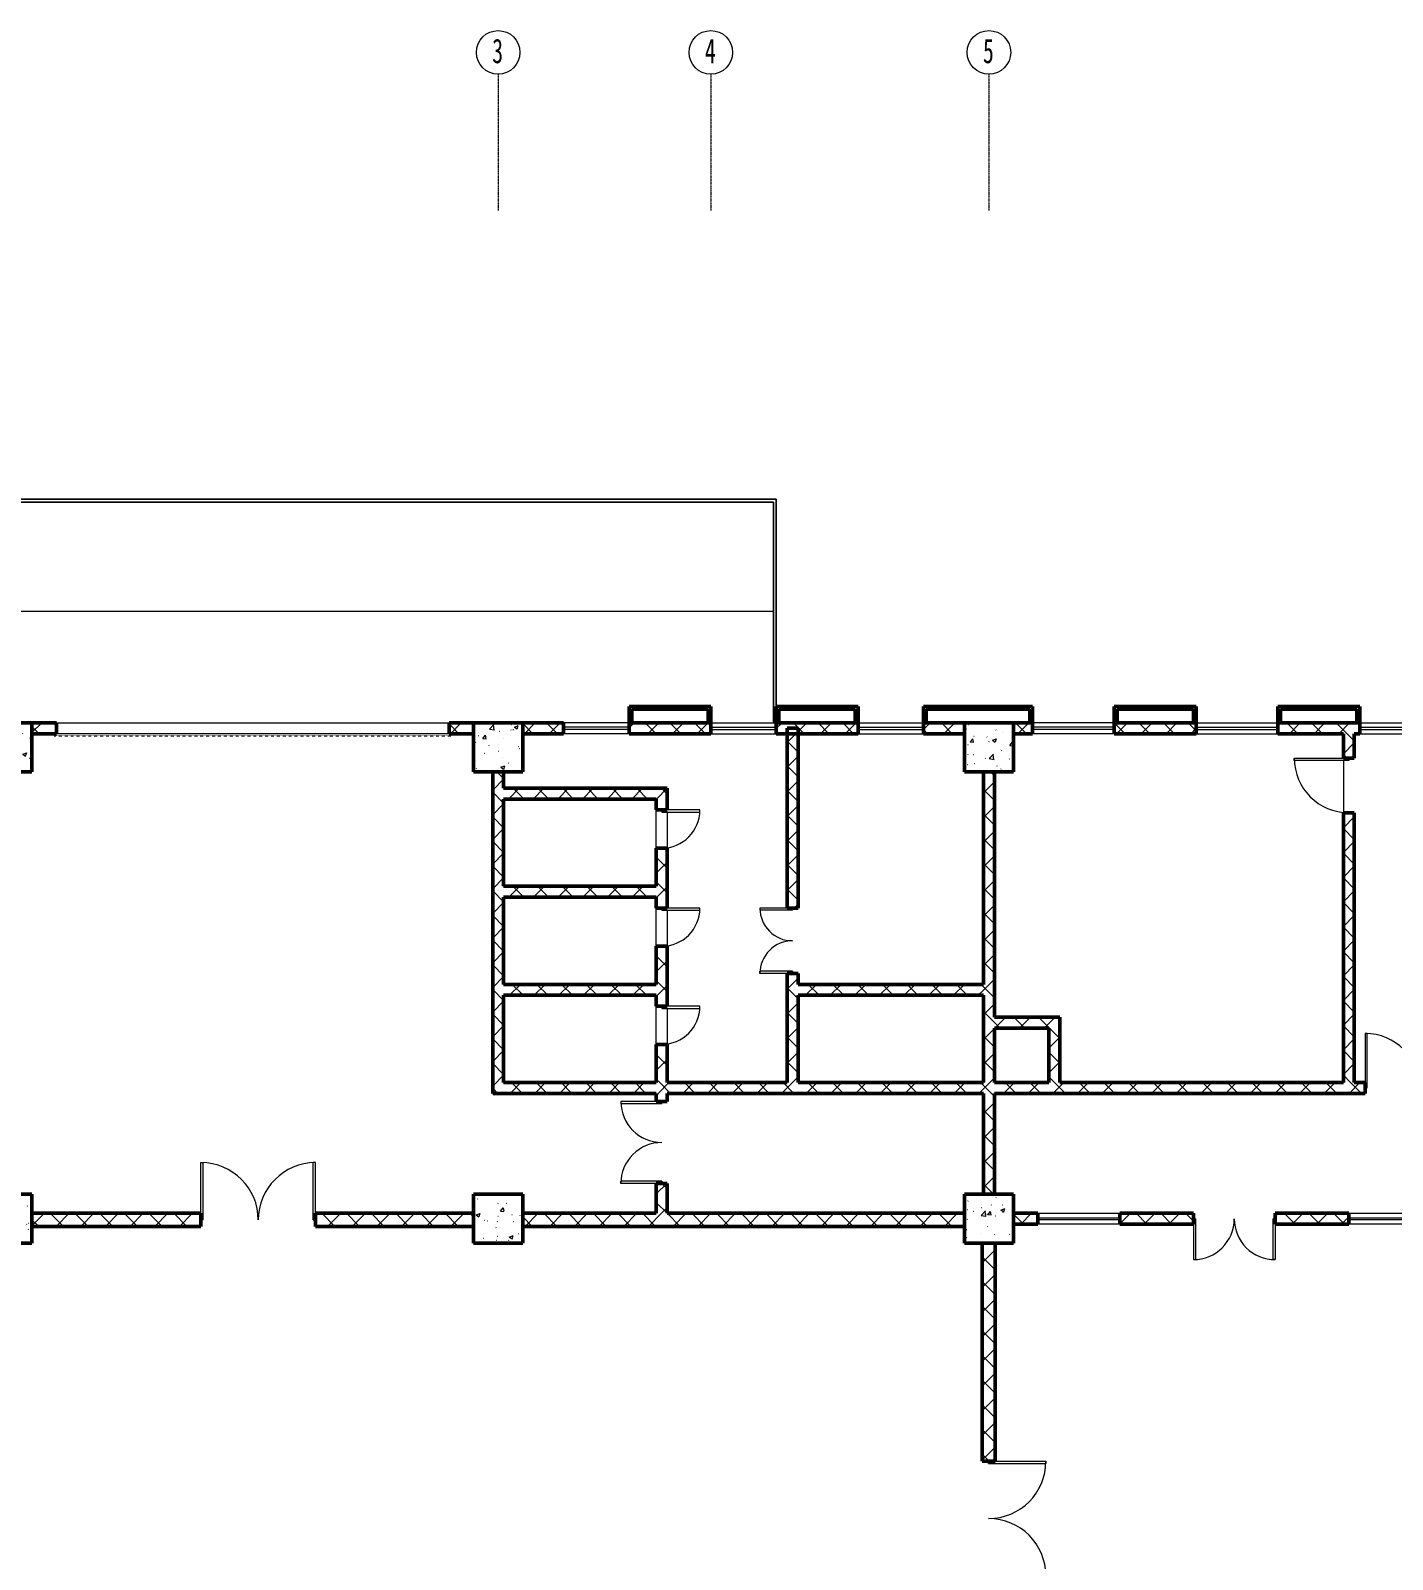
# Model space of a CAD drawing. Header units: millimetres. Extents: x -186019 to 257600, y -73860 to 134785.
# Drawn here: x -166394 to -141419, y 106735 to 134785 of the extents above; entities that cross this region are included whole.
import ezdxf

# ---------------------------------------------------------------- set-up
doc = ezdxf.new("R2010")
doc.units = ezdxf.units.MM
doc.linetypes.add('划线 1mm', pattern=[2, 1, -1])
doc.linetypes.add('轴网线', pattern=[22.24, 12.7, -3.18, 3.18, -3.18])
for name, color, linetype, lineweight in [('A-DOOR', 31, 'Continuous', 13), ('A-FLOR', 192, 'Continuous', 13), ('A-FLOR-HRAL', 11, 'Continuous', 13), ('A-GLAZ', 151, 'Continuous', 13), ('A-WALL', 113, 'Continuous', 13), ('A-WALL-PATT', 111, 'Continuous', 50), ('S-COLS', 52, 'Continuous', 13), ('S-GRID', 1, 'Continuous', 13), ('S-GRID-IDEN', 1, 'Continuous', 13), ('S-STRS', 31, 'Continuous', 13), ('S-STRS-ANNO', 31, 'Continuous', 13)]:
    doc.layers.add(name, color=color, linetype=linetype, lineweight=lineweight)
doc.styles.add('宋体_1', font='', dxfattribs={"width": 0.65, "height": 450})
doc.styles.get('宋体_1').set_extended_font_data('SimSun')
pattern_1 = [(45, (0, 0), (-226.27417, 226.27417), []), (135, (0, 0), (-226.27417, -226.27417), [])]

# ---------------------------------------------------------------- blocks, each defined once
blk = doc.blocks.new('结构矩形柱 - 结构柱-900 x 900 mm-V97-1F')
at = {"layer": 'S-COLS'}
h = blk.add_hatch(dxfattribs=at)
h.set_pattern_fill('FP_99', color=256, style=0, pattern_type=2)
h.set_pattern_definition([(50, (148819, -121635.2), (728.7365, -63.7558), [76.2, -838.2]), (355, (148819, -121635.2), (-140.9716, 764.2276), [60.96, -670.56]), (100.451, (148879.7, -121640.5), (587.77, 700.4668), [64.76, -712.36]), (46.184, (148819, -121432), (1084.3162, -168.171), [114.3, -1257.3]), (96.636, (148909.4, -121446), (949.61, 989.71), [97.14, -1068.54]), (351.184, (148819, -121432), (949.6206, 989.701), [91.44, -1005.84]), (21, (148920.6, -121482.8), (606.4579, -409.0606), [76.2, -838.2]), (326, (148920.6, -121482.8), (247.2083, 736.753), [60.96, -670.56]), (71.451, (148971.1, -121516.9), (853.6683, 327.6855), [64.76, -712.36]), (37.5, (148819, -121635.2), (12.3547, 338.22012), [6.706, -655.726, 6.706, -674.014, -673.1]), (37.5, (148819, -121635.2), (12.3547, 338.22012), [-1343.152, 6.706, -666.394]), (7.5, (148819, -121635.2), (267.2789, 400.7221), [6.706, -381.406, 6.706, -640.486, -256.54]), (7.5, (148819, -121635.2), (267.2789, 400.7221), [-1035.304, 6.706, -249.834]), (327.5, (148592.42, -121635.2), (542.36333, -22.91534), [6.706, -247.294, 6.706, -1837.334]), (327.5, (148592.42, -121635.2), (542.36333, -22.91534), [-260.706, -785.774, 6.706, -1044.854]), (317.5, (148490.82, -121635.2), (592.517, 101.7071), [6.706, -323.494, 6.706, -1266.342]), (317.5, (148490.82, -121635.2), (592.517, 101.7071), [-336.906, -519.582, 6.706, -740.054])])
h.paths.add_polyline_path([(100, -450), (450, -450), (450, 450), (-450, 450), (-450, -450), (-100, -450)], flags=0)
at = {"layer": 'S-COLS', "lineweight": 50}
for p, q in [((450, 450), (-450, 450)), ((-450, 450), (-450, -450)), ((450, -450), (450, 450)), ((-450, -450), (450, -450))]:
    blk.add_line(p, q, dxfattribs=at)
blk = doc.blocks.new('结构矩形柱 - 结构柱-900 x 900 mm-V98-1F')
at = {"layer": 'S-COLS'}
h = blk.add_hatch(dxfattribs=at)
h.set_pattern_fill('FP_100', color=256, style=0, pattern_type=2)
h.set_pattern_definition([(50, (148819, -112985.2), (728.7365, -63.7558), [76.2, -838.2]), (355, (148819, -112985.2), (-140.9716, 764.2276), [60.96, -670.56]), (100.451, (148879.7, -112990.5), (587.77, 700.4668), [64.76, -712.36]), (46.184, (148819, -112782), (1084.3162, -168.171), [114.3, -1257.3]), (96.636, (148909.4, -112796), (949.61, 989.71), [97.14, -1068.54]), (351.184, (148819, -112782), (949.6206, 989.701), [91.44, -1005.84]), (21, (148920.6, -112832.8), (606.4579, -409.0606), [76.2, -838.2]), (326, (148920.6, -112832.8), (247.2083, 736.753), [60.96, -670.56]), (71.451, (148971.1, -112866.9), (853.6683, 327.6855), [64.76, -712.36]), (37.5, (148819, -112985.2), (12.3547, 338.22012), [6.706, -655.726, 6.706, -674.014, -673.1]), (37.5, (148819, -112985.2), (12.3547, 338.22012), [-1343.152, 6.706, -666.394]), (7.5, (148819, -112985.2), (267.2789, 400.7221), [6.706, -381.406, 6.706, -640.486, -256.54]), (7.5, (148819, -112985.2), (267.2789, 400.7221), [-1035.304, 6.706, -249.834]), (327.5, (148592.42, -112985.2), (542.36333, -22.91534), [6.706, -247.294, 6.706, -1837.334]), (327.5, (148592.42, -112985.2), (542.36333, -22.91534), [-260.706, -785.774, 6.706, -1044.854]), (317.5, (148490.82, -112985.2), (592.517, 101.7071), [6.706, -323.494, 6.706, -1266.342]), (317.5, (148490.82, -112985.2), (592.517, 101.7071), [-336.906, -519.582, 6.706, -740.054])])
h.paths.add_polyline_path([(450, -450), (450, 450), (-450, 450), (-450, -450), (115, -450)], flags=0)
at = {"layer": 'S-COLS', "lineweight": 50}
for p, q in [((450, 450), (-450, 450)), ((-450, 450), (-450, -450)), ((450, -450), (450, 450)), ((-450, -450), (450, -450))]:
    blk.add_line(p, q, dxfattribs=at)
blk = doc.blocks.new('结构矩形柱 - 结构柱-900 x 900 mm-V105-1F')
at = {"layer": 'S-COLS'}
h = blk.add_hatch(dxfattribs=at)
h.set_pattern_fill('FP_107', color=256, style=0, pattern_type=2)
h.set_pattern_definition([(50, (166819, -121635.2), (728.7365, -63.7558), [76.2, -838.2]), (355, (166819, -121635.2), (-140.9716, 764.2276), [60.96, -670.56]), (100.451, (166879.7, -121640.5), (587.77, 700.4668), [64.76, -712.36]), (46.184, (166819, -121432), (1084.3162, -168.171), [114.3, -1257.3]), (96.636, (166909.4, -121446), (949.61, 989.71), [97.14, -1068.54]), (351.184, (166819, -121432), (949.6206, 989.701), [91.44, -1005.84]), (21, (166920.6, -121482.8), (606.4579, -409.0606), [76.2, -838.2]), (326, (166920.6, -121482.8), (247.2083, 736.753), [60.96, -670.56]), (71.451, (166971.1, -121516.9), (853.6683, 327.6855), [64.76, -712.36]), (37.5, (166819, -121635.2), (12.3547, 338.22012), [6.706, -655.726, 6.706, -674.014, -673.1]), (37.5, (166819, -121635.2), (12.3547, 338.22012), [-1343.152, 6.706, -666.394]), (7.5, (166819, -121635.2), (267.2789, 400.7221), [6.706, -381.406, 6.706, -640.486, -256.54]), (7.5, (166819, -121635.2), (267.2789, 400.7221), [-1035.304, 6.706, -249.834]), (327.5, (166592.42, -121635.2), (542.36333, -22.91534), [6.706, -247.294, 6.706, -1837.334]), (327.5, (166592.42, -121635.2), (542.36333, -22.91534), [-260.706, -785.774, 6.706, -1044.854]), (317.5, (166490.82, -121635.2), (592.517, 101.7071), [6.706, -323.494, 6.706, -1266.342]), (317.5, (166490.82, -121635.2), (592.517, 101.7071), [-336.906, -519.582, 6.706, -740.054])])
h.paths.add_polyline_path([(120, -450), (450, -450), (450, 450), (-450, 450), (-450, -450), (-120, -450)], flags=0)
at = {"layer": 'S-COLS', "lineweight": 50}
for p, q in [((450, 450), (-450, 450)), ((-450, 450), (-450, -450)), ((450, -450), (450, 450)), ((-450, -450), (450, -450))]:
    blk.add_line(p, q, dxfattribs=at)
blk = doc.blocks.new('结构矩形柱 - 结构柱-900 x 900 mm-V106-1F')
at = {"layer": 'S-COLS'}
h = blk.add_hatch(dxfattribs=at)
h.set_pattern_fill('FP_108', color=256, style=0, pattern_type=2)
h.set_pattern_definition([(50, (166819, -112985.2), (728.7365, -63.7558), [76.2, -838.2]), (355, (166819, -112985.2), (-140.9716, 764.2276), [60.96, -670.56]), (100.451, (166879.7, -112990.5), (587.77, 700.4668), [64.76, -712.36]), (46.184, (166819, -112782), (1084.3162, -168.171), [114.3, -1257.3]), (96.636, (166909.4, -112796), (949.61, 989.71), [97.14, -1068.54]), (351.184, (166819, -112782), (949.6206, 989.701), [91.44, -1005.84]), (21, (166920.6, -112832.8), (606.4579, -409.0606), [76.2, -838.2]), (326, (166920.6, -112832.8), (247.2083, 736.753), [60.96, -670.56]), (71.451, (166971.1, -112866.9), (853.6683, 327.6855), [64.76, -712.36]), (37.5, (166819, -112985.2), (12.3547, 338.22012), [6.706, -655.726, 6.706, -674.014, -673.1]), (37.5, (166819, -112985.2), (12.3547, 338.22012), [-1343.152, 6.706, -666.394]), (7.5, (166819, -112985.2), (267.2789, 400.7221), [6.706, -381.406, 6.706, -640.486, -256.54]), (7.5, (166819, -112985.2), (267.2789, 400.7221), [-1035.304, 6.706, -249.834]), (327.5, (166592.42, -112985.2), (542.36333, -22.91534), [6.706, -247.294, 6.706, -1837.334]), (327.5, (166592.42, -112985.2), (542.36333, -22.91534), [-260.706, -785.774, 6.706, -1044.854]), (317.5, (166490.82, -112985.2), (592.517, 101.7071), [6.706, -323.494, 6.706, -1266.342]), (317.5, (166490.82, -112985.2), (592.517, 101.7071), [-336.906, -519.582, 6.706, -740.054])])
h.paths.add_polyline_path([(-450, -450), (450, -450), (450, 450), (-450, 450)], flags=0)
at = {"layer": 'S-COLS', "lineweight": 50}
for p, q in [((450, 450), (-450, 450)), ((-450, 450), (-450, -450)), ((450, -450), (450, 450)), ((-450, -450), (450, -450))]:
    blk.add_line(p, q, dxfattribs=at)
blk = doc.blocks.new('结构矩形柱 - 结构柱-900 x 900 mm-V115-1F')
at = {"layer": 'S-COLS'}
h = blk.add_hatch(dxfattribs=at)
h.set_pattern_fill('FP_117', color=256, style=0, pattern_type=2)
h.set_pattern_definition([(50, (157819, -121635.2), (728.7365, -63.7558), [76.2, -838.2]), (355, (157819, -121635.2), (-140.9716, 764.2276), [60.96, -670.56]), (100.451, (157879.7, -121640.5), (587.77, 700.4668), [64.76, -712.36]), (46.184, (157819, -121432), (1084.3162, -168.171), [114.3, -1257.3]), (96.636, (157909.4, -121446), (949.61, 989.71), [97.14, -1068.54]), (351.184, (157819, -121432), (949.6206, 989.701), [91.44, -1005.84]), (21, (157920.6, -121482.8), (606.4579, -409.0606), [76.2, -838.2]), (326, (157920.6, -121482.8), (247.2083, 736.753), [60.96, -670.56]), (71.451, (157971.1, -121516.9), (853.6683, 327.6855), [64.76, -712.36]), (37.5, (157819, -121635.2), (12.3547, 338.22012), [6.706, -655.726, 6.706, -674.014, -673.1]), (37.5, (157819, -121635.2), (12.3547, 338.22012), [-1343.152, 6.706, -666.394]), (7.5, (157819, -121635.2), (267.2789, 400.7221), [6.706, -381.406, 6.706, -640.486, -256.54]), (7.5, (157819, -121635.2), (267.2789, 400.7221), [-1035.304, 6.706, -249.834]), (327.5, (157592.42, -121635.2), (542.36333, -22.91534), [6.706, -247.294, 6.706, -1837.334]), (327.5, (157592.42, -121635.2), (542.36333, -22.91534), [-260.706, -785.774, 6.706, -1044.854]), (317.5, (157490.82, -121635.2), (592.517, 101.7071), [6.706, -323.494, 6.706, -1266.342]), (317.5, (157490.82, -121635.2), (592.517, 101.7071), [-336.906, -519.582, 6.706, -740.054])])
h.paths.add_polyline_path([(100, -450), (450, -450), (450, 450), (-450, 450), (-450, -450), (-100, -450)], flags=0)
at = {"layer": 'S-COLS', "lineweight": 50}
for p, q in [((450, 450), (-450, 450)), ((-450, 450), (-450, -450)), ((450, -450), (450, 450)), ((-450, -450), (450, -450))]:
    blk.add_line(p, q, dxfattribs=at)
blk = doc.blocks.new('结构矩形柱 - 结构柱-900 x 900 mm-V116-1F')
at = {"layer": 'S-COLS'}
h = blk.add_hatch(dxfattribs=at)
h.set_pattern_fill('FP_118', color=256, style=0, pattern_type=2)
h.set_pattern_definition([(50, (157819, -112985.2), (728.7365, -63.7558), [76.2, -838.2]), (355, (157819, -112985.2), (-140.9716, 764.2276), [60.96, -670.56]), (100.451, (157879.7, -112990.5), (587.77, 700.4668), [64.76, -712.36]), (46.184, (157819, -112782), (1084.3162, -168.171), [114.3, -1257.3]), (96.636, (157909.4, -112796), (949.61, 989.71), [97.14, -1068.54]), (351.184, (157819, -112782), (949.6206, 989.701), [91.44, -1005.84]), (21, (157920.6, -112832.8), (606.4579, -409.0606), [76.2, -838.2]), (326, (157920.6, -112832.8), (247.2083, 736.753), [60.96, -670.56]), (71.451, (157971.1, -112866.9), (853.6683, 327.6855), [64.76, -712.36]), (37.5, (157819, -112985.2), (12.3547, 338.22012), [6.706, -655.726, 6.706, -674.014, -673.1]), (37.5, (157819, -112985.2), (12.3547, 338.22012), [-1343.152, 6.706, -666.394]), (7.5, (157819, -112985.2), (267.2789, 400.7221), [6.706, -381.406, 6.706, -640.486, -256.54]), (7.5, (157819, -112985.2), (267.2789, 400.7221), [-1035.304, 6.706, -249.834]), (327.5, (157592.42, -112985.2), (542.36333, -22.91534), [6.706, -247.294, 6.706, -1837.334]), (327.5, (157592.42, -112985.2), (542.36333, -22.91534), [-260.706, -785.774, 6.706, -1044.854]), (317.5, (157490.82, -112985.2), (592.517, 101.7071), [6.706, -323.494, 6.706, -1266.342]), (317.5, (157490.82, -112985.2), (592.517, 101.7071), [-336.906, -519.582, 6.706, -740.054])])
h.paths.add_polyline_path([(-450, -450), (450, -450), (450, 450), (-450, 450)], flags=0)
at = {"layer": 'S-COLS', "lineweight": 50}
for p, q in [((450, 450), (-450, 450)), ((-450, 450), (-450, -450)), ((450, -450), (450, 450)), ((-450, -450), (450, -450))]:
    blk.add_line(p, q, dxfattribs=at)
blk = doc.blocks.new('顶部扶栏类型 - 顶部扶栏_内部_-2322563-1F')
at = {"layer": 'A-FLOR-HRAL'}
for p, q in [((-172519, 126185), (-152719, 126185)), ((-172519, 125310), (-172519, 126185)), ((-152769, 126135), (-172469, 126135)), ((-172469, 126135), (-172469, 125310)), ((-152769, 124735), (-152769, 126135)), ((-152719, 126185), (-152719, 124735)), ((-175219, 125185), (-175219, 125235)), ((-175219, 125235), (-172594, 125235)), ((-172594, 125185), (-175219, 125185)), ((-172594, 125185), (-172594, 125235)), ((-172594, 125235), (-172519, 125235)), ((-172469, 125185), (-172594, 125185)), ((-172519, 125235), (-172519, 125310)), ((-172469, 125310), (-172469, 125185)), ((-152769, 123535), (-152769, 124735)), ((-152719, 124735), (-152719, 123535)), ((-152769, 122085), (-152769, 123535)), ((-152719, 123535), (-152719, 122085))]:
    blk.add_line(p, q, dxfattribs=at)
blk = doc.blocks.new('顶部扶栏类型 - 顶部扶栏_内部_-V135-1F')
at = {"layer": 'A-FLOR-HRAL'}
for p, q in [((-172519, 126185), (-152719, 126185)), ((-172519, 125235), (-172519, 126185)), ((-172469, 126135), (-152769, 126135)), ((-172469, 125185), (-172469, 126135)), ((-152769, 126135), (-152769, 122085)), ((-152719, 126185), (-152719, 122085)), ((-175219, 125235), (-175219, 125185)), ((-175219, 125235), (-172594, 125235)), ((-175219, 125185), (-172594, 125185)), ((-172594, 125235), (-172519, 125235)), ((-172594, 125185), (-172469, 125185))]:
    blk.add_line(p, q, dxfattribs=at)
blk = doc.blocks.new('双面嵌板木门 1 - FM甲2124-2415630-1F')
at = {"layer": 'A-DOOR'}
for p, q in [((-1050, 1050), (-1010, 1050)), ((-1050, 120), (-1050, 1050)), ((-1010, 0), (-1010, 1050)), ((1050, 1050), (1010, 1050)), ((1010, 0), (1010, 1050)), ((1050, 120), (1050, 1050)), ((-1010, 0), (-1050, 0)), ((1010, 0), (1050, 0))]:
    blk.add_line(p, q, dxfattribs=at)
at = {"layer": 'A-DOOR', "lineweight": 50}
for p, q in [((-1050, 120), (-1050, 0)), ((1050, 120), (1050, 0))]:
    blk.add_line(p, q, dxfattribs=at)
at = {"layer": 'A-DOOR'}
for centre, start, end in [((-1050, 0), 360, 90), ((1050, 0), 90, 180)]:
    blk.add_arc(centre, 1050, start, end, dxfattribs=at)
blk = doc.blocks.new('双面嵌板木门 1 - M1521-2337372-1F')
at = {"layer": 'A-DOOR'}
for p, q in [((-750, 750), (-710, 750)), ((-750, 100), (-750, 750)), ((-710, 0), (-710, 750)), ((750, 750), (710, 750)), ((710, 0), (710, 750)), ((750, 100), (750, 750)), ((-710, 0), (-750, 0)), ((710, 0), (750, 0))]:
    blk.add_line(p, q, dxfattribs=at)
at = {"layer": 'A-DOOR', "lineweight": 50}
for p, q in [((-750, 100), (-750, 0)), ((750, 100), (750, 0))]:
    blk.add_line(p, q, dxfattribs=at)
at = {"layer": 'A-DOOR'}
for centre, start, end in [((-750, 0), 360, 90), ((750, 0), 90, 180)]:
    blk.add_arc(centre, 750, start, end, dxfattribs=at)
blk = doc.blocks.new('单嵌板木门 1 - FM丙0721-2342395-1F')
at = {"layer": 'A-DOOR'}
for p, q in [((350, 0), (310, 0)), ((310, 0), (310, -700)), ((350, -700), (350, -100)), ((310, -700), (350, -700))]:
    blk.add_line(p, q, dxfattribs=at)
at = {"layer": 'A-DOOR', "lineweight": 50}
blk.add_line((350, -100), (350, 0), dxfattribs=at)
at = {"layer": 'A-DOOR'}
blk.add_arc((350, 0), 700, 180, 270, dxfattribs=at)
blk = doc.blocks.new('双面嵌板木门 1 - FM乙1221-2342947-1F')
at = {"layer": 'A-DOOR'}
for p, q in [((-600, 600), (-560, 600)), ((-600, 100), (-600, 600)), ((-560, 0), (-560, 600)), ((600, 600), (560, 600)), ((560, 0), (560, 600)), ((600, 100), (600, 600)), ((-560, 0), (-600, 0)), ((560, 0), (600, 0))]:
    blk.add_line(p, q, dxfattribs=at)
at = {"layer": 'A-DOOR', "lineweight": 50}
for p, q in [((-600, 100), (-600, 0)), ((600, 100), (600, 0))]:
    blk.add_line(p, q, dxfattribs=at)
at = {"layer": 'A-DOOR'}
for centre, start, end in [((-600, 0), 360, 90), ((600, 0), 90, 180)]:
    blk.add_arc(centre, 600, start, end, dxfattribs=at)
blk = doc.blocks.new('单嵌板木门 1 - LM1021-2343198-1F')
at = {"layer": 'A-DOOR'}
for p, q in [((500, 0), (460, 0)), ((460, 0), (460, -1000)), ((500, -1000), (500, -100)), ((460, -1000), (500, -1000))]:
    blk.add_line(p, q, dxfattribs=at)
at = {"layer": 'A-DOOR', "lineweight": 50}
blk.add_line((500, -100), (500, 0), dxfattribs=at)
at = {"layer": 'A-DOOR'}
blk.add_arc((500, 0), 1000, 180, 270, dxfattribs=at)
blk = doc.blocks.new('单嵌板木门 1 - LM1021-2343255-1F')
at = {"layer": 'A-DOOR'}
for p, q in [((460, 0), (460, 1000)), ((460, 1000), (500, 1000)), ((500, 1000), (500, 100)), ((500, 0), (460, 0))]:
    blk.add_line(p, q, dxfattribs=at)
at = {"layer": 'A-DOOR', "lineweight": 50}
blk.add_line((500, 100), (500, 0), dxfattribs=at)
at = {"layer": 'A-DOOR'}
blk.add_arc((500, 0), 1000, 90, 180, dxfattribs=at)
blk = doc.blocks.new('组合窗 - 三层双列_平开_固定_ - C1536-2352221-1F')
at = {"layer": 'A-GLAZ'}
for p, q in [((-750, 100), (750, 100)), ((-750, 20), (750, 20)), ((-750, -20), (750, -20)), ((-750, -100), (750, -100))]:
    blk.add_line(p, q, dxfattribs=at)
at = {"layer": 'A-GLAZ', "lineweight": 50}
for p, q in [((-750, 100), (-750, -100)), ((750, -100), (750, 100))]:
    blk.add_line(p, q, dxfattribs=at)
blk = doc.blocks.new('组合窗 - 三层双列_平开_固定_ - C1236-2351504-1F')
at = {"layer": 'A-GLAZ'}
for p, q in [((-600, 100), (600, 100)), ((-600, 20), (600, 20)), ((-600, -20), (600, -20)), ((-600, -100), (600, -100))]:
    blk.add_line(p, q, dxfattribs=at)
at = {"layer": 'A-GLAZ', "lineweight": 50}
for p, q in [((-600, 100), (-600, -100)), ((600, -100), (600, 100))]:
    blk.add_line(p, q, dxfattribs=at)
blk = doc.blocks.new('水平卷帘门 - NLLM7245-2344777-1F')
at = {"layer": 'A-DOOR', "linetype": '划线 1mm'}
blk.add_line((-3640, -140), (3640, -140), dxfattribs=at)
blk = doc.blocks.new('固定窗 - C1515-2372845-1F')
at = {"layer": 'A-GLAZ', "lineweight": 50}
for p, q in [((-788.1, -100), (-788.1, 100)), ((711.9, 100), (711.9, -100))]:
    blk.add_line(p, q, dxfattribs=at)
at = {"layer": 'A-GLAZ'}
for p, q in [((-788.1, 100), (711.9, 100)), ((-788.1, 20), (711.9, 20)), ((711.9, -20), (-788.1, -20)), ((711.9, -100), (-788.1, -100))]:
    blk.add_line(p, q, dxfattribs=at)
blk = doc.blocks.new('轴网 - 宽度系数 0_65-155799-1F')
at = {"layer": 'S-GRID-IDEN'}
blk.add_circle((0, 0), 4, dxfattribs=at)

msp = doc.modelspace()

# ---------------------------------------------------------------- hatches: boundary and pattern name
at = {"layer": 'A-WALL-PATT', "lineweight": 13}
h = msp.add_hatch(dxfattribs=at)
h.set_pattern_fill('FP_137', color=256, style=0, pattern_type=2)
h.set_pattern_definition(pattern_1)
h.paths.add_polyline_path([(-158719, 121885), (-158269, 121885), (-158269, 122085), (-158719, 122085)], flags=0)
h.paths.add_polyline_path([(-166369, 121885), (-165919, 121885), (-165919, 122085), (-166369, 122085)], flags=0)
h = msp.add_hatch(dxfattribs=at)
h.set_pattern_fill('FP_137', color=256, style=0, pattern_type=2)
h.set_pattern_definition(pattern_1)
h.paths.add_polyline_path([(-151219, 121885), (-151219, 122085), (-152719, 122085), (-152719, 121885), (-152519, 121885), (-152519, 121985), (-152319, 121985), (-152319, 121885)], flags=0)
h.paths.add_polyline_path([(-149269, 121885), (-149269, 122085), (-150019, 122085), (-150019, 121885)], flags=0)
h.paths.add_polyline_path([(-156619, 121885), (-156619, 122085), (-157369, 122085), (-157369, 121885)], flags=0)
h.paths.add_polyline_path([(-155419, 121885), (-153919, 121885), (-153919, 122085), (-155419, 122085)], flags=0)
h = msp.add_hatch(dxfattribs=at)
h.set_pattern_fill('FP_137', color=256, style=0, pattern_type=2)
h.set_pattern_definition(pattern_1)
h.paths.add_polyline_path([(-148019, 121885), (-148019, 122085), (-148369, 122085), (-148369, 121885)], flags=0)
h.paths.add_polyline_path([(-140269, 121885), (-140269, 122085), (-140519, 122085), (-140519, 121885)], flags=0)
h.paths.add_polyline_path([(-146519, 121885), (-145019, 121885), (-145019, 122085), (-146519, 122085)], flags=0)
h.paths.add_polyline_path([(-142019, 121885), (-142019, 122085), (-143519, 122085), (-143519, 121885), (-142069, 121885)], flags=0)
h = msp.add_hatch(dxfattribs=at)
h.set_pattern_fill('FP_137', color=256, style=0, pattern_type=2)
h.set_pattern_definition(pattern_1)
h.paths.add_polyline_path([(-152319, 115485), (-152319, 117485), (-152519, 117485), (-152519, 115485)], flags=0)
h.paths.add_polyline_path([(-152419, 118685), (-152319, 118685), (-152319, 121985), (-152519, 121985), (-152519, 118685)], flags=0)
h = msp.add_hatch(dxfattribs=at)
h.set_pattern_fill('FP_137', color=256, style=0, pattern_type=2)
h.set_pattern_definition(pattern_1)
h.paths.add_polyline_path([(-142319, 115485), (-142119, 115485), (-142119, 120435), (-142319, 120435)], flags=0)
h.paths.add_polyline_path([(-142219, 121435), (-142119, 121435), (-142119, 121885), (-142319, 121885), (-142319, 121435)], flags=0)
h = msp.add_hatch(dxfattribs=at)
h.set_pattern_fill('FP_137', color=256, style=0, pattern_type=2)
h.set_pattern_definition(pattern_1)
h.paths.add_polyline_path([(-157919, 115285), (-157719, 115285), (-157719, 121185), (-157919, 121185), (-157919, 117666)], flags=0)
h = msp.add_hatch(dxfattribs=at)
h.set_pattern_fill('FP_137', color=256, style=0, pattern_type=2)
h.set_pattern_definition(pattern_1)
h.paths.add_polyline_path([(-148919, 113435), (-148719, 113435), (-148719, 115285), (-148919, 115285), (-148919, 114993)], flags=0)
h.paths.add_polyline_path([(-148719, 115485), (-148719, 121185), (-148919, 121185), (-148919, 115485)], flags=0)
h = msp.add_hatch(dxfattribs=at)
h.set_pattern_fill('FP_137', color=256, style=0, pattern_type=2)
h.set_pattern_definition(pattern_1)
h.paths.add_polyline_path([(-154719, 120685), (-154719, 120885), (-157719, 120885), (-157719, 120685), (-154919, 120685)], flags=0)
h = msp.add_hatch(dxfattribs=at)
h.set_pattern_fill('FP_137', color=256, style=0, pattern_type=2)
h.set_pattern_definition(pattern_1)
h.paths.add_polyline_path([(-154719, 113085), (-154719, 113635), (-154919, 113635), (-154919, 113085)], flags=0)
h.paths.add_polyline_path([(-154719, 115135), (-154719, 115285), (-154919, 115285), (-154919, 115135), (-154819, 115135)], flags=0)
h.paths.add_polyline_path([(-154919, 115485), (-154719, 115485), (-154719, 116185), (-154919, 116185)], flags=0)
h.paths.add_polyline_path([(-154919, 116885), (-154719, 116885), (-154719, 117985), (-154919, 117985), (-154919, 116955)], flags=0)
h.paths.add_polyline_path([(-154719, 118685), (-154719, 119785), (-154919, 119785), (-154919, 118685), (-154819, 118685)], flags=0)
h.paths.add_polyline_path([(-154919, 120485), (-154719, 120485), (-154719, 120685), (-154919, 120685)], flags=0)
h = msp.add_hatch(dxfattribs=at)
h.set_pattern_fill('FP_137', color=256, style=0, pattern_type=2)
h.set_pattern_definition(pattern_1)
h.paths.add_polyline_path([(-154919, 118885), (-154919, 119085), (-157719, 119085), (-157719, 118885), (-155330, 118885)], flags=0)
h = msp.add_hatch(dxfattribs=at)
h.set_pattern_fill('FP_137', color=256, style=0, pattern_type=2)
h.set_pattern_definition(pattern_1)
h.paths.add_polyline_path([(-155330, 117085), (-154919, 117085), (-154919, 117285), (-157719, 117285), (-157719, 117085), (-155469, 117085)], flags=0)
h = msp.add_hatch(dxfattribs=at)
h.set_pattern_fill('FP_137', color=256, style=0, pattern_type=2)
h.set_pattern_definition(pattern_1)
h.paths.add_polyline_path([(-152319, 117085), (-148919, 117085), (-148919, 117285), (-152319, 117285)], flags=0)
h = msp.add_hatch(dxfattribs=at)
h.set_pattern_fill('FP_137', color=256, style=0, pattern_type=2)
h.set_pattern_definition(pattern_1)
h.paths.add_polyline_path([(-148719, 116485), (-147519, 116485), (-147519, 116685), (-148719, 116685)], flags=0)
h = msp.add_hatch(dxfattribs=at)
h.set_pattern_fill('FP_137', color=256, style=0, pattern_type=2)
h.set_pattern_definition(pattern_1)
h.paths.add_polyline_path([(-147519, 115485), (-147519, 116485), (-147719, 116485), (-147719, 115485)], flags=0)
h = msp.add_hatch(dxfattribs=at)
h.set_pattern_fill('FP_137', color=256, style=0, pattern_type=2)
h.set_pattern_definition(pattern_1)
h.paths.add_polyline_path([(-130919, 115285), (-130919, 115485), (-137719, 115485), (-137719, 115285), (-135787, 115285)], flags=0)
h.paths.add_polyline_path([(-138719, 115285), (-138719, 115485), (-140919, 115485), (-140919, 115285), (-139369, 115285)], flags=0)
h.paths.add_polyline_path([(-142340, 115285), (-141919, 115285), (-141919, 115485), (-157719, 115485), (-157719, 115285), (-145558, 115285)], flags=0)
h = msp.add_hatch(dxfattribs=at)
h.set_pattern_fill('FP_137', color=256, style=0, pattern_type=2)
h.set_pattern_definition(pattern_1)
h.paths.add_polyline_path([(-158269, 112845), (-158269, 113085), (-161169, 113085), (-161169, 112845)], flags=0)
h.paths.add_polyline_path([(-163269, 112845), (-163269, 113085), (-166369, 113085), (-166369, 112845), (-165102, 112845)], flags=0)
h = msp.add_hatch(dxfattribs=at)
h.set_pattern_fill('FP_137', color=256, style=0, pattern_type=2)
h.set_pattern_definition(pattern_1)
h.paths.add_polyline_path([(-149792, 112845), (-149269, 112845), (-149269, 113085), (-157369, 113085), (-157369, 112845), (-150444, 112845)], flags=0)
h = msp.add_hatch(dxfattribs=at)
h.set_pattern_fill('FP_137', color=256, style=0, pattern_type=2)
h.set_pattern_definition(pattern_1)
h.paths.add_polyline_path([(-140269, 112885), (-140269, 113085), (-140719, 113085), (-140719, 112885), (-140672, 112885)], flags=0)
h.paths.add_polyline_path([(-142219, 112885), (-142219, 113085), (-143569, 113085), (-143569, 112885), (-142319, 112885)], flags=0)
h.paths.add_polyline_path([(-145558, 112885), (-145069, 112885), (-145069, 113085), (-146419, 113085), (-146419, 112885)], flags=0)
h.paths.add_polyline_path([(-147919, 112885), (-147919, 113085), (-148369, 113085), (-148369, 112885)], flags=0)
h = msp.add_hatch(dxfattribs=at)
h.set_pattern_fill('FP_137', color=256, style=0, pattern_type=2)
h.set_pattern_definition(pattern_1)
h.paths.add_polyline_path([(-148719, 102435), (-148704, 102435), (-148704, 106435), (-148944, 106435), (-148944, 102435)], flags=0)
h.paths.add_polyline_path([(-148704, 108535), (-148704, 112535), (-148944, 112535), (-148944, 108535), (-148719, 108535)], flags=0)

# ---------------------------------------------------------------- linework, layer by layer
at = {"layer": 'A-FLOR'}
for p, q in [((-158719, 121885), (-165919, 121885)), ((-142319, 121395), (-142319, 120435))]:
    msp.add_line(p, q, dxfattribs=at)
at = {"layer": 'A-WALL', "lineweight": 50}
for p, q in [((-153919, 122385), (-155419, 122385)), ((-155419, 122385), (-155419, 122085)), ((-155369, 122335), (-153969, 122335)), ((-155369, 122085), (-155369, 122335)), ((-153969, 122335), (-153969, 122085)), ((-153919, 122085), (-153919, 122385)), ((-151219, 122385), (-152719, 122385)), ((-152719, 122385), (-152719, 122085)), ((-152669, 122335), (-151269, 122335)), ((-152669, 122085), (-152669, 122335)), ((-151269, 122335), (-151269, 122085)), ((-151219, 122085), (-151219, 122385)), ((-148019, 122385), (-150019, 122385)), ((-150019, 122385), (-150019, 122085)), ((-149969, 122335), (-148069, 122335)), ((-149969, 122085), (-149969, 122335)), ((-148069, 122335), (-148069, 122085)), ((-148019, 122085), (-148019, 122385)), ((-145019, 122385), (-146519, 122385)), ((-146519, 122385), (-146519, 122085)), ((-146469, 122335), (-145069, 122335)), ((-146469, 122085), (-146469, 122335)), ((-145069, 122335), (-145069, 122085)), ((-145019, 122085), (-145019, 122385)), ((-142019, 122385), (-143519, 122385)), ((-143519, 122385), (-143519, 122085)), ((-143469, 122335), (-142069, 122335)), ((-143469, 122085), (-143469, 122335)), ((-142069, 122335), (-142069, 122085)), ((-142019, 122085), (-142019, 122385)), ((-165919, 122085), (-166369, 122085)), ((-165919, 121885), (-165919, 122085)), ((-158269, 122085), (-158719, 122085)), ((-158719, 122085), (-158719, 121885)), ((-156619, 122085), (-157369, 122085)), ((-153919, 122085), (-155419, 122085)), ((-151219, 122085), (-152719, 122085)), ((-149269, 122085), (-150019, 122085)), ((-148019, 122085), (-148369, 122085)), ((-145019, 122085), (-146519, 122085)), ((-142019, 122085), (-143519, 122085)), ((-166369, 121885), (-165919, 121885)), ((-158719, 121885), (-158269, 121885)), ((-157369, 121885), (-156619, 121885)), ((-155419, 121885), (-153919, 121885)), ((-152719, 121885), (-151219, 121885)), ((-152519, 121985), (-152519, 118685)), ((-152319, 121985), (-152519, 121985)), ((-152319, 118685), (-152319, 121985)), ((-150019, 121885), (-149269, 121885)), ((-148369, 121885), (-148019, 121885)), ((-146519, 121885), (-145019, 121885)), ((-143519, 121885), (-142319, 121885)), ((-142319, 121885), (-142319, 121435)), ((-142119, 121435), (-142119, 121885)), ((-142119, 121885), (-142019, 121885)), ((-157919, 121185), (-157919, 115285)), ((-157719, 120885), (-157719, 121185)), ((-148919, 121185), (-148919, 117285)), ((-148719, 116685), (-148719, 121185)), ((-142219, 121435), (-142119, 121435)), ((-154719, 120885), (-157719, 120885)), ((-157719, 119085), (-157719, 120685)), ((-157719, 120685), (-154919, 120685)), ((-154919, 120685), (-154919, 120485)), ((-154719, 120485), (-154719, 120885)), ((-154919, 120485), (-154819, 120485)), ((-142319, 120435), (-142319, 115485)), ((-142119, 120435), (-142319, 120435)), ((-142119, 115485), (-142119, 120435)), ((-154919, 119785), (-154919, 119085)), ((-154719, 119785), (-154919, 119785)), ((-154719, 118685), (-154719, 119785)), ((-154919, 119085), (-157719, 119085)), ((-157719, 117285), (-157719, 118885)), ((-157719, 118885), (-154919, 118885)), ((-154919, 118885), (-154919, 118685)), ((-154919, 118685), (-154819, 118685)), ((-152419, 118685), (-152319, 118685)), ((-154919, 117985), (-154919, 117285)), ((-154719, 117985), (-154919, 117985)), ((-154719, 116885), (-154719, 117985)), ((-154919, 117285), (-157719, 117285)), ((-152519, 117485), (-152519, 115485)), ((-152319, 117485), (-152419, 117485)), ((-152319, 117285), (-152319, 117485)), ((-148919, 117285), (-152319, 117285)), ((-157719, 115485), (-157719, 117085)), ((-157719, 117085), (-154919, 117085)), ((-154919, 117085), (-154919, 116885)), ((-152319, 115485), (-152319, 117085)), ((-152319, 117085), (-148919, 117085)), ((-148919, 117085), (-148919, 115485)), ((-154919, 116885), (-154819, 116885)), ((-147519, 116685), (-148719, 116685)), ((-148719, 115485), (-148719, 116485)), ((-148719, 116485), (-147719, 116485)), ((-147719, 116485), (-147719, 115485)), ((-147519, 115485), (-147519, 116685)), ((-154919, 116185), (-154919, 115485)), ((-154719, 116185), (-154919, 116185)), ((-154719, 115485), (-154719, 116185)), ((-154919, 115485), (-157719, 115485)), ((-152519, 115485), (-154719, 115485)), ((-148919, 115485), (-152319, 115485)), ((-147719, 115485), (-148719, 115485)), ((-142319, 115485), (-147519, 115485)), ((-141919, 115485), (-142119, 115485)), ((-141919, 115285), (-141919, 115385)), ((-157919, 115285), (-154919, 115285)), ((-154919, 115285), (-154919, 115135)), ((-154819, 115135), (-154719, 115135)), ((-154719, 115285), (-148919, 115285)), ((-154719, 115135), (-154719, 115285)), ((-148919, 115285), (-148919, 113435)), ((-148719, 115285), (-141919, 115285)), ((-148719, 113435), (-148719, 115285)), ((-154919, 113635), (-154919, 113085)), ((-154719, 113635), (-154819, 113635)), ((-154719, 113085), (-154719, 113635)), ((-163269, 113085), (-166369, 113085)), ((-158269, 113085), (-161169, 113085)), ((-154919, 113085), (-157369, 113085)), ((-149269, 113085), (-154719, 113085)), ((-147919, 113085), (-148369, 113085)), ((-145069, 113085), (-146419, 113085)), ((-145069, 112985), (-145069, 113085)), ((-142219, 113085), (-143569, 113085)), ((-143569, 113085), (-143569, 112985)), ((-166369, 112845), (-163269, 112845)), ((-163269, 112845), (-163269, 112965)), ((-161169, 112965), (-161169, 112845)), ((-161169, 112845), (-158269, 112845)), ((-157369, 112845), (-149269, 112845)), ((-148369, 112885), (-147919, 112885)), ((-146419, 112885), (-145069, 112885)), ((-143569, 112885), (-142219, 112885)), ((-148944, 112535), (-148944, 108535)), ((-148704, 108535), (-148704, 112535)), ((-148944, 108535), (-148824, 108535))]:
    msp.add_line(p, q, dxfattribs=at)
at = {"layer": 'A-WALL'}
for p, q in [((-154919, 119785), (-154919, 120485)), ((-154719, 120445), (-154719, 119785)), ((-154919, 117985), (-154919, 118685)), ((-154719, 118645), (-154719, 117985)), ((-154919, 116185), (-154919, 116885)), ((-154719, 116845), (-154719, 116185))]:
    msp.add_line(p, q, dxfattribs=at)
at = {"layer": 'S-GRID', "linetype": '轴网线'}
for p, q in [((-157819, 133985), (-157819, 131485)), ((-153919, 133985), (-153919, 131485)), ((-148819, 133985), (-148819, 131485))]:
    msp.add_line(p, q, dxfattribs=at)
at = {"layer": 'S-STRS'}
for p, q in [((-152719, 126185), (-172519, 126185)), ((-152719, 124735), (-152719, 126185)), ((-152719, 123535), (-152719, 124735)), ((-152719, 122385), (-152719, 123535)), ((-165919, 122085), (-158719, 122085))]:
    msp.add_line(p, q, dxfattribs=at)
at = {"layer": 'S-STRS-ANNO'}
for p, q in [((-172519, 124135), (-162619, 124135)), ((-162619, 124135), (-152769, 124135))]:
    msp.add_line(p, q, dxfattribs=at)

# ---------------------------------------------------------------- block references
at = {"layer": 'A-DOOR'}
for name, p in [('水平卷帘门 - NLLM7245-2344777-1F', (-162319, 121985)), ('双面嵌板木门 1 - FM甲2124-2415630-1F', (-162219, 112965))]:
    msp.add_blockref(name, p, dxfattribs=at)
for name, p, rotation in [('单嵌板木门 1 - LM1021-2343255-1F', (-142219, 120935), 89.99999999999984), ('单嵌板木门 1 - FM丙0721-2342395-1F', (-154819, 120135), 89.99999999999987), ('单嵌板木门 1 - FM丙0721-2342395-1F', (-154819, 118335), 89.99999999999987), ('双面嵌板木门 1 - FM乙1221-2342947-1F', (-152419, 118085), 89.99999999999984), ('单嵌板木门 1 - FM丙0721-2342395-1F', (-154819, 116535), 89.99999999999987), ('单嵌板木门 1 - LM1021-2343198-1F', (-141419, 115385), 180), ('双面嵌板木门 1 - M1521-2337372-1F', (-154819, 114385), 89.99999999999987), ('双面嵌板木门 1 - M1521-2337372-1F', (-144319, 112985), 180), ('双面嵌板木门 1 - FM甲2124-2415630-1F', (-148824, 107485), 269.9999999999999)]:
    msp.add_blockref(name, p, dxfattribs=dict(at, rotation=rotation))
at = {"layer": 'A-FLOR-HRAL'}
for name in ['顶部扶栏类型 - 顶部扶栏_内部_-2322563-1F', '顶部扶栏类型 - 顶部扶栏_内部_-V135-1F']:
    msp.add_blockref(name, (0, 0), dxfattribs=at)
at = {"layer": 'A-GLAZ', "rotation": 180}
for name, p in [('组合窗 - 三层双列_平开_固定_ - C1236-2351504-1F', (-156019, 121985)), ('组合窗 - 三层双列_平开_固定_ - C1536-2352221-1F', (-147269, 121985))]:
    msp.add_blockref(name, p, dxfattribs=at)
at = {"layer": 'A-GLAZ'}
for name, p in [('组合窗 - 三层双列_平开_固定_ - C1236-2351504-1F', (-153319, 121985)), ('组合窗 - 三层双列_平开_固定_ - C1236-2351504-1F', (-150619, 121985)), ('组合窗 - 三层双列_平开_固定_ - C1536-2352221-1F', (-144269, 121985)), ('组合窗 - 三层双列_平开_固定_ - C1536-2352221-1F', (-141269, 121985)), ('固定窗 - C1515-2372845-1F', (-147131, 112985)), ('固定窗 - C1515-2372845-1F', (-141431, 112985))]:
    msp.add_blockref(name, p, dxfattribs=at)
at = {"layer": 'S-COLS'}
for name, p in [('结构矩形柱 - 结构柱-900 x 900 mm-V105-1F', (-166819, 121635)), ('结构矩形柱 - 结构柱-900 x 900 mm-V115-1F', (-157819, 121635)), ('结构矩形柱 - 结构柱-900 x 900 mm-V97-1F', (-148819, 121635)), ('结构矩形柱 - 结构柱-900 x 900 mm-V106-1F', (-166819, 112985)), ('结构矩形柱 - 结构柱-900 x 900 mm-V116-1F', (-157819, 112985)), ('结构矩形柱 - 结构柱-900 x 900 mm-V98-1F', (-148819, 112985))]:
    msp.add_blockref(name, p, dxfattribs=at)
at = {"layer": 'S-GRID-IDEN', "xscale": 99.99999999999991, "yscale": 99.99999999999991, "zscale": 99.99999999999991, "rotation": 180}
for p in [(-157819, 134385), (-153919, 134385), (-148819, 134385)]:
    msp.add_blockref('轴网 - 宽度系数 0_65-155799-1F', p, dxfattribs=at)

# ---------------------------------------------------------------- texts
at = {"layer": 'S-GRID-IDEN', "char_height": 450, "width": 260.55, "attachment_point": 1, "style": '宋体_1'}
for s, insert in [('\\f宋体|b0|i0|c134|p2|;\\W.65;3', (-157928, 134637)), ('\\f宋体|b0|i0|c134|p2|;\\W.65;4', (-154028, 134637)), ('\\f宋体|b0|i0|c134|p2|;\\W.65;5', (-148928, 134637))]:
    msp.add_mtext(s, dxfattribs=dict(at, insert=insert))

doc.saveas('drawing.dxf')
